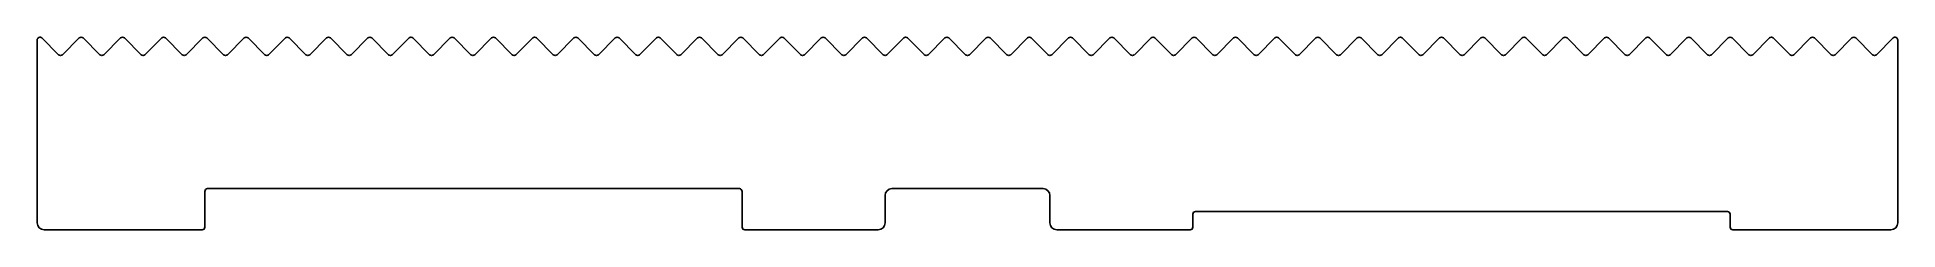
# Model space of a CAD drawing. Extents: x -34.1 to 33.6, y 13.4 to 20.5.
import ezdxf

# ---------------------------------------------------------------- set-up
doc = ezdxf.new("R2010")
doc.units = 0
doc.layers.get('0').update_dxf_attribs({"linetype": 'CONTINUOUS'})

msp = doc.modelspace()

# ---------------------------------------------------------------- linework, layer by layer
for p, q in [((-34.138, 20.355), (-34.138, 13.692)), ((-33.358, 19.817), (-33.967, 20.425)), ((-32.608, 20.425), (-33.217, 19.817)), ((-31.858, 19.817), (-32.467, 20.425)), ((-31.108, 20.425), (-31.717, 19.817)), ((-30.358, 19.817), (-30.967, 20.425)), ((-29.608, 20.425), (-30.217, 19.817)), ((-28.858, 19.817), (-29.467, 20.425)), ((-28.108, 20.425), (-28.717, 19.817)), ((-27.358, 19.817), (-27.967, 20.425)), ((-26.608, 20.425), (-27.217, 19.817)), ((-25.858, 19.817), (-26.467, 20.425)), ((-25.108, 20.425), (-25.717, 19.817)), ((-24.358, 19.817), (-24.967, 20.425)), ((-23.608, 20.425), (-24.217, 19.817)), ((-22.858, 19.817), (-23.467, 20.425)), ((-22.108, 20.425), (-22.717, 19.817)), ((-21.358, 19.817), (-21.967, 20.425)), ((-20.608, 20.425), (-21.217, 19.817)), ((-19.858, 19.817), (-20.467, 20.425)), ((-19.108, 20.425), (-19.717, 19.817)), ((-18.358, 19.817), (-18.967, 20.425)), ((-17.608, 20.425), (-18.217, 19.817)), ((-16.858, 19.817), (-17.467, 20.425)), ((-16.108, 20.425), (-16.717, 19.817)), ((-15.358, 19.817), (-15.967, 20.425)), ((-14.608, 20.425), (-15.217, 19.817)), ((-13.858, 19.817), (-14.467, 20.425)), ((-13.108, 20.425), (-13.717, 19.817)), ((-12.358, 19.817), (-12.967, 20.425)), ((-11.608, 20.425), (-12.217, 19.817)), ((-10.858, 19.817), (-11.467, 20.425)), ((-10.108, 20.425), (-10.717, 19.817)), ((-9.358, 19.817), (-9.967, 20.425)), ((-8.608, 20.425), (-9.217, 19.817)), ((-7.858, 19.817), (-8.467, 20.425)), ((-7.108, 20.425), (-7.717, 19.817)), ((-6.358, 19.817), (-6.967, 20.425)), ((-5.608, 20.425), (-6.217, 19.817)), ((-4.858, 19.817), (-5.467, 20.425)), ((-4.108, 20.425), (-4.717, 19.817)), ((-3.358, 19.817), (-3.967, 20.425)), ((-2.608, 20.425), (-3.217, 19.817)), ((-1.858, 19.817), (-2.467, 20.425)), ((-1.108, 20.425), (-1.717, 19.817)), ((-0.358, 19.817), (-0.967, 20.425)), ((0.392, 20.425), (-0.217, 19.817)), ((1.142, 19.817), (0.533, 20.425)), ((1.892, 20.425), (1.283, 19.817)), ((2.642, 19.817), (2.033, 20.425)), ((3.392, 20.425), (2.783, 19.817)), ((4.142, 19.817), (3.533, 20.425)), ((4.892, 20.425), (4.283, 19.817)), ((5.642, 19.817), (5.033, 20.425)), ((6.392, 20.425), (5.783, 19.817)), ((7.142, 19.817), (6.533, 20.425)), ((7.892, 20.425), (7.283, 19.817)), ((8.642, 19.817), (8.033, 20.425)), ((9.392, 20.425), (8.783, 19.817)), ((10.142, 19.817), (9.533, 20.425)), ((10.892, 20.425), (10.283, 19.817)), ((11.642, 19.817), (11.033, 20.425)), ((12.392, 20.425), (11.783, 19.817)), ((13.142, 19.817), (12.533, 20.425)), ((13.892, 20.425), (13.283, 19.817)), ((14.642, 19.817), (14.033, 20.425)), ((15.392, 20.425), (14.783, 19.817)), ((16.142, 19.817), (15.533, 20.425)), ((16.892, 20.425), (16.283, 19.817)), ((17.642, 19.817), (17.033, 20.425)), ((18.392, 20.425), (17.783, 19.817)), ((19.142, 19.817), (18.533, 20.425)), ((19.892, 20.425), (19.283, 19.817)), ((20.642, 19.817), (20.033, 20.425)), ((21.392, 20.425), (20.783, 19.817)), ((22.142, 19.817), (21.533, 20.425)), ((22.892, 20.425), (22.283, 19.817)), ((23.642, 19.817), (23.033, 20.425)), ((24.392, 20.425), (23.783, 19.817)), ((25.142, 19.817), (24.533, 20.425)), ((25.892, 20.425), (25.283, 19.817)), ((26.642, 19.817), (26.033, 20.425)), ((27.392, 20.425), (26.783, 19.817)), ((28.142, 19.817), (27.533, 20.425)), ((28.892, 20.425), (28.283, 19.817)), ((29.642, 19.817), (29.033, 20.425)), ((30.392, 20.425), (29.783, 19.817)), ((31.142, 19.817), (30.533, 20.425)), ((31.892, 20.425), (31.283, 19.817)), ((32.642, 19.817), (32.033, 20.425)), ((33.392, 20.425), (32.783, 19.817)), ((33.562, 13.692), (33.562, 20.355)), ((-27.938, 14.937), (-8.588, 14.937)), ((-3.038, 14.937), (2.462, 14.937)), ((-28.038, 13.537), (-28.038, 14.837)), ((-8.488, 14.837), (-8.488, 13.537)), ((-3.288, 13.687), (-3.288, 14.687)), ((2.712, 14.687), (2.712, 13.687)), ((7.912, 13.537), (7.912, 14.005)), ((8.012, 14.105), (27.362, 14.105)), ((27.462, 14.005), (27.462, 13.537)), ((-33.883, 13.437), (-28.138, 13.437)), ((-8.388, 13.437), (-3.538, 13.437)), ((2.962, 13.437), (7.812, 13.437)), ((27.562, 13.437), (33.307, 13.437))]:
    msp.add_line(p, q)
for centre, radius, start, end in [((-34.038, 20.355), 0.1, 45, 180), ((-32.538, 20.355), 0.1, 45, 135), ((-31.038, 20.355), 0.1, 45, 135), ((-29.538, 20.355), 0.1, 45, 135), ((-28.038, 20.355), 0.1, 45, 135), ((-26.538, 20.355), 0.1, 45, 135), ((-25.038, 20.355), 0.1, 45, 135), ((-23.538, 20.355), 0.1, 45, 135), ((-22.038, 20.355), 0.1, 45, 135), ((-20.538, 20.355), 0.1, 45, 135), ((-19.038, 20.355), 0.1, 45, 135), ((-17.538, 20.355), 0.1, 45, 135), ((-16.038, 20.355), 0.1, 45, 135), ((-14.538, 20.355), 0.1, 45, 135), ((-13.038, 20.355), 0.1, 45, 135), ((-11.538, 20.355), 0.1, 45, 135), ((-10.038, 20.355), 0.1, 45, 135), ((-8.538, 20.355), 0.1, 45, 135), ((-7.038, 20.355), 0.1, 45, 135), ((-5.538, 20.355), 0.1, 45, 135), ((-4.038, 20.355), 0.1, 45, 135), ((-2.538, 20.355), 0.1, 45, 135), ((-1.038, 20.355), 0.1, 45, 135), ((0.462, 20.355), 0.1, 45, 135), ((1.962, 20.355), 0.1, 45, 135), ((3.462, 20.355), 0.1, 45, 135), ((4.962, 20.355), 0.1, 45, 135), ((6.462, 20.355), 0.1, 45, 135), ((7.962, 20.355), 0.1, 45, 135), ((9.462, 20.355), 0.1, 45, 135), ((10.962, 20.355), 0.1, 45, 135), ((12.462, 20.355), 0.1, 45, 135), ((13.962, 20.355), 0.1, 45, 135), ((15.462, 20.355), 0.1, 45, 135), ((16.962, 20.355), 0.1, 45, 135), ((18.462, 20.355), 0.1, 45, 135), ((19.962, 20.355), 0.1, 45, 135), ((21.462, 20.355), 0.1, 45, 135), ((22.962, 20.355), 0.1, 45, 135), ((24.462, 20.355), 0.1, 45, 135), ((25.962, 20.355), 0.1, 45, 135), ((27.462, 20.355), 0.1, 45, 135), ((28.962, 20.355), 0.1, 45, 135), ((30.462, 20.355), 0.1, 45, 135), ((31.962, 20.355), 0.1, 45, 135), ((33.462, 20.355), 0.1, 0, 135), ((-33.288, 19.887), 0.1, 225, 315), ((-31.788, 19.887), 0.1, 225, 315), ((-30.288, 19.887), 0.1, 225, 315), ((-28.788, 19.887), 0.1, 225, 315), ((-27.288, 19.887), 0.1, 225, 315), ((-25.788, 19.887), 0.1, 225, 315), ((-24.288, 19.887), 0.1, 225, 315), ((-22.788, 19.887), 0.1, 225, 315), ((-21.288, 19.887), 0.1, 225, 315), ((-19.788, 19.887), 0.1, 225, 315), ((-18.288, 19.887), 0.1, 225, 315), ((-16.788, 19.887), 0.1, 225, 315), ((-15.288, 19.887), 0.1, 225, 315), ((-13.788, 19.887), 0.1, 225, 315), ((-12.288, 19.887), 0.1, 225, 315), ((-10.788, 19.887), 0.1, 225, 315), ((-9.288, 19.887), 0.1, 225, 315), ((-7.788, 19.887), 0.1, 225, 315), ((-6.288, 19.887), 0.1, 225, 315), ((-4.788, 19.887), 0.1, 225, 315), ((-3.288, 19.887), 0.1, 225, 315), ((-1.788, 19.887), 0.1, 225, 315), ((-0.288, 19.887), 0.1, 225, 315), ((1.212, 19.887), 0.1, 225, 315), ((2.712, 19.887), 0.1, 225, 315), ((4.212, 19.887), 0.1, 225, 315), ((5.712, 19.887), 0.1, 225, 315), ((7.212, 19.887), 0.1, 225, 315), ((8.712, 19.887), 0.1, 225, 315), ((10.212, 19.887), 0.1, 225, 315), ((11.712, 19.887), 0.1, 225, 315), ((13.212, 19.887), 0.1, 225, 315), ((14.712, 19.887), 0.1, 225, 315), ((16.212, 19.887), 0.1, 225, 315), ((17.712, 19.887), 0.1, 225, 315), ((19.212, 19.887), 0.1, 225, 315), ((20.712, 19.887), 0.1, 225, 315), ((22.212, 19.887), 0.1, 225, 315), ((23.712, 19.887), 0.1, 225, 315), ((25.212, 19.887), 0.1, 225, 315), ((26.712, 19.887), 0.1, 225, 315), ((28.212, 19.887), 0.1, 225, 315), ((29.712, 19.887), 0.1, 225, 315), ((31.212, 19.887), 0.1, 225, 315), ((32.712, 19.887), 0.1, 225, 315), ((-27.938, 14.837), 0.1, 90, 180), ((-8.588, 14.837), 0.1, 0, 90), ((-3.038, 14.687), 0.25, 90, 180), ((2.462, 14.687), 0.25, 0, 90), ((-33.883, 13.692), 0.255, 180, 270), ((-3.538, 13.687), 0.25, 270, 0), ((2.962, 13.687), 0.25, 180, 270), ((8.012, 14.005), 0.1, 90, 180), ((27.362, 14.005), 0.1, 0, 90), ((33.307, 13.692), 0.255, 270, 0), ((-28.138, 13.537), 0.1, 270, 360), ((-8.388, 13.537), 0.1, 180, 270), ((7.812, 13.537), 0.1, 270, 360), ((27.562, 13.537), 0.1, 180, 270)]:
    msp.add_arc(centre, radius, start, end)

doc.saveas('drawing.dxf')
